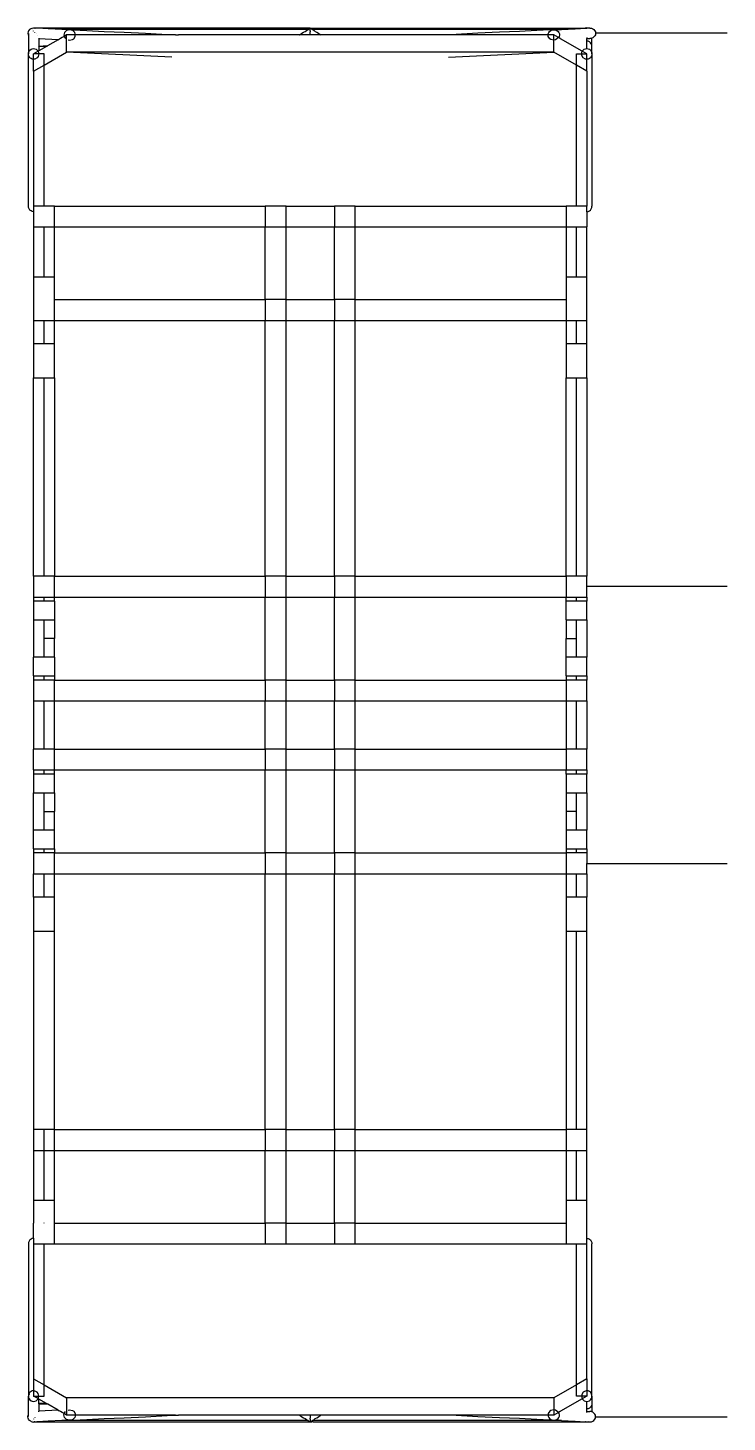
# Model space of a CAD drawing. Header units: millimetres. Extents: x -602 to 362, y 19021 to 19826.
# Drawn here: x 41.77 to 51.88, y 19805.42 to 19825.57 of the extents above; entities that cross this region are included whole.
import ezdxf

# ---------------------------------------------------------------- set-up
doc = ezdxf.new("R2010")
doc.units = ezdxf.units.MM
doc.layers.add('SectionCutEdges', color=1, linetype='Continuous')

msp = doc.modelspace()

# ---------------------------------------------------------------- linework, layer by layer
for p, q in [((41.79361, 19825.54847), (41.78049, 19825.53294)), ((41.81077, 19825.56039), (41.79361, 19825.54847)), ((41.81337, 19825.56136), (41.81077, 19825.56039)), ((41.81337, 19825.56136), (41.81562, 19825.56356)), ((41.81562, 19825.56356), (41.83371, 19825.57142)), ((41.81562, 19825.56356), (41.81562, 19825.5622)), ((41.83371, 19825.54552), (41.8301, 19825.54673)), ((41.83371, 19825.57142), (41.85312, 19825.5741)), ((41.83371, 19825.56722), (41.83371, 19825.56472)), ((41.85312, 19825.5741), (41.87253, 19825.57142)), ((41.87253, 19825.56948), (41.85703, 19825.57022)), ((41.87253, 19825.57142), (41.87479, 19825.57044)), ((41.87479, 19825.57044), (41.87253, 19825.56948)), ((41.87479, 19825.57044), (41.87755, 19825.56924)), ((41.89775, 19825.57044), (41.87755, 19825.56924)), ((45.85312, 19825.57044), (41.89775, 19825.57044)), ((41.90603, 19825.56788), (41.89775, 19825.57044)), ((45.85312, 19825.57044), (41.90603, 19825.56788)), ((42.06327, 19825.56039), (41.90603, 19825.56788)), ((42.26317, 19825.55086), (42.06327, 19825.56039)), ((45.8218, 19825.55086), (42.26317, 19825.55086)), ((42.36011, 19825.54624), (42.26317, 19825.55086)), ((42.39773, 19825.54456), (42.43016, 19825.54513)), ((42.43016, 19825.54513), (42.62154, 19825.53601)), ((45.79804, 19825.53601), (45.81263, 19825.54513)), ((45.81263, 19825.54513), (45.8218, 19825.55086)), ((45.8218, 19825.55086), (45.83704, 19825.56039)), ((45.83704, 19825.56039), (45.84903, 19825.56788)), ((45.84903, 19825.56788), (45.85312, 19825.56788)), ((45.85312, 19825.57044), (45.87543, 19825.57044)), ((45.85312, 19825.56788), (45.85312, 19825.57044)), ((45.85312, 19825.57044), (45.85785, 19825.56788)), ((45.85312, 19825.56039), (45.85312, 19825.56788)), ((45.85312, 19825.54847), (45.85312, 19825.56039)), ((45.85312, 19825.53294), (45.85312, 19825.54847)), ((45.85785, 19825.56788), (45.86919, 19825.56039)), ((45.86919, 19825.56039), (45.87543, 19825.55649)), ((45.87543, 19825.57044), (49.83144, 19825.57044)), ((45.88443, 19825.55086), (45.87543, 19825.55649)), ((49.48769, 19825.55086), (45.88443, 19825.55086)), ((45.88443, 19825.55086), (45.89361, 19825.54513)), ((45.89361, 19825.54513), (45.9082, 19825.53601)), ((49.3207, 19825.54513), (49.12933, 19825.53601)), ((49.35313, 19825.54456), (49.3207, 19825.54513)), ((49.39075, 19825.54624), (49.48769, 19825.55086)), ((49.48769, 19825.55086), (49.68759, 19825.56039)), ((49.68759, 19825.56039), (49.84483, 19825.56788)), ((49.83371, 19825.57142), (49.83144, 19825.57044)), ((49.85312, 19825.5741), (49.83371, 19825.57142)), ((49.85312, 19825.57044), (49.83371, 19825.57142)), ((49.84483, 19825.56788), (49.85312, 19825.57044)), ((49.87253, 19825.57142), (49.85312, 19825.5741)), ((49.87253, 19825.57142), (49.85312, 19825.57044)), ((49.87479, 19825.57044), (49.87253, 19825.57142)), ((49.89775, 19825.57044), (49.87479, 19825.57044)), ((49.89775, 19825.57044), (49.92004, 19825.56788)), ((49.92004, 19825.56788), (49.94009, 19825.56039)), ((49.94009, 19825.56039), (49.95726, 19825.54847)), ((49.95726, 19825.54847), (49.97037, 19825.53294)), ((41.77233, 19825.51485), (41.76967, 19825.49544)), ((41.76967, 19825.49544), (41.77251, 19825.47602)), ((41.78049, 19825.53294), (41.77233, 19825.51485)), ((41.77251, 19825.47602), (41.77812, 19825.46387)), ((41.78067, 19825.49491), (41.77812, 19825.47576)), ((41.77812, 19825.47576), (41.77812, 19825.46387)), ((41.77812, 19825.46387), (41.77812, 19825.19731)), ((41.77812, 19825.46387), (41.78067, 19825.45832)), ((41.85312, 19825.52813), (41.85087, 19825.52958)), ((41.87253, 19825.50857), (41.87059, 19825.51017)), ((41.89062, 19825.48814), (41.88894, 19825.48975)), ((41.90615, 19825.46822), (41.90478, 19825.46973)), ((41.92812, 19825.4169), (41.92556, 19825.41702)), ((41.92812, 19825.4241), (41.92812, 19825.4169)), ((42.21017, 19825.40346), (41.92812, 19825.4169)), ((41.92812, 19825.4169), (41.92812, 19825.30662)), ((42.29292, 19825.45124), (42.31473, 19825.42129)), ((42.35176, 19825.40086), (42.3733, 19825.39771)), ((42.3733, 19825.39771), (42.41521, 19825.40662)), ((42.41521, 19825.40662), (42.43272, 19825.41806)), ((42.43272, 19825.41806), (42.45496, 19825.45109)), ((42.45496, 19825.45109), (42.45538, 19825.47271)), ((42.62154, 19825.53601), (42.87094, 19825.52413)), ((42.87094, 19825.52413), (43.16138, 19825.51029)), ((43.16138, 19825.51029), (43.47307, 19825.49544)), ((43.47307, 19825.49544), (43.78475, 19825.48058)), ((43.78475, 19825.48058), (43.90557, 19825.47271)), ((45.70084, 19825.47271), (45.70935, 19825.48058)), ((45.70935, 19825.48058), (45.73312, 19825.49544)), ((45.73312, 19825.49544), (45.75688, 19825.51029)), ((45.75688, 19825.51029), (45.77902, 19825.52413)), ((45.77902, 19825.52413), (45.79804, 19825.53601)), ((45.85312, 19825.53294), (45.85312, 19825.51485)), ((45.85312, 19825.49544), (45.85312, 19825.51485)), ((45.85312, 19825.47602), (45.85312, 19825.49544)), ((45.85312, 19825.47271), (45.85312, 19825.47602)), ((45.9082, 19825.53601), (45.92721, 19825.52413)), ((45.92721, 19825.52413), (45.94935, 19825.51029)), ((45.94935, 19825.51029), (45.97312, 19825.49544)), ((45.97312, 19825.49544), (45.99688, 19825.48058)), ((45.99688, 19825.48058), (46.00539, 19825.47271)), ((47.96612, 19825.48058), (47.84529, 19825.47271)), ((48.2778, 19825.49544), (47.96612, 19825.48058)), ((48.58948, 19825.51029), (48.2778, 19825.49544)), ((48.87992, 19825.52413), (48.58948, 19825.51029)), ((49.12933, 19825.53601), (48.87992, 19825.52413)), ((49.85312, 19825.43438), (49.85312, 19825.4264)), ((49.85312, 19825.4264), (49.85312, 19825.41987)), ((49.85312, 19825.41987), (49.85312, 19825.41834)), ((49.85312, 19825.41834), (49.87253, 19825.41927)), ((49.85312, 19825.38271), (49.85312, 19825.41834)), ((49.87253, 19825.38006), (49.85312, 19825.38271)), ((49.85312, 19825.27598), (49.85312, 19825.38271)), ((49.87253, 19825.41927), (49.89062, 19825.42013)), ((49.89062, 19825.37228), (49.87253, 19825.38006)), ((49.89062, 19825.42013), (49.89703, 19825.42044)), ((49.90615, 19825.3599), (49.89062, 19825.37228)), ((49.90615, 19825.42151), (49.89703, 19825.42044)), ((49.91807, 19825.42296), (49.90615, 19825.42151)), ((49.91807, 19825.34378), (49.90615, 19825.3599)), ((49.92556, 19825.42556), (49.91807, 19825.42296)), ((49.92556, 19825.32499), (49.91807, 19825.34378)), ((49.92812, 19825.4265), (49.92556, 19825.42556)), ((49.93947, 19825.43048), (49.92812, 19825.4265)), ((49.92812, 19825.30484), (49.92812, 19825.4265)), ((49.95675, 19825.4424), (49.93947, 19825.43048)), ((49.97001, 19825.45794), (49.95675, 19825.4424)), ((49.97835, 19825.47602), (49.97001, 19825.45794)), ((49.97037, 19825.53294), (49.97853, 19825.51485)), ((49.98119, 19825.49544), (49.97835, 19825.47602)), ((49.97853, 19825.51485), (49.98119, 19825.49544)), ((51.88319, 19825.49544), (49.98119, 19825.49544)), ((41.77812, 19822.99544), (41.77812, 19825.19731)), ((41.92812, 19825.30662), (41.92556, 19825.30829)), ((41.92556, 19825.30656), (41.92812, 19825.30484)), ((41.92812, 19825.30484), (41.92556, 19825.30484)), ((42.05487, 19825.31445), (41.92812, 19825.30662)), ((41.92812, 19825.30484), (42.04737, 19825.30947)), ((41.92812, 19825.30662), (41.92812, 19825.30484)), ((42.03935, 19825.30484), (41.92812, 19825.30484)), ((41.92812, 19825.30484), (41.92812, 19825.24061)), ((43.85312, 19825.15014), (42.33011, 19825.22271)), ((47.85312, 19825.15014), (49.37612, 19825.22271)), ((49.92812, 19825.30484), (49.92556, 19825.32499)), ((49.92812, 19825.19731), (49.92812, 19825.30484)), ((49.92812, 19825.19731), (49.92812, 19822.99544)), ((41.77812, 19822.99544), (41.78067, 19823.0158)), ((41.78067, 19822.97508), (41.77812, 19822.99544)), ((41.78817, 19822.9561), (41.78067, 19822.97508)), ((41.80008, 19822.93981), (41.78817, 19822.9561)), ((41.81562, 19822.92731), (41.80008, 19822.93981)), ((41.83371, 19822.91945), (41.81562, 19822.92731)), ((42.15312, 19822.99544), (45.20312, 19822.99544)), ((45.50312, 19822.99544), (46.20312, 19822.99544)), ((46.50312, 19822.99544), (49.55312, 19822.99544)), ((49.87253, 19822.91945), (49.89062, 19822.92731)), ((49.89062, 19822.92731), (49.90615, 19822.93981)), ((49.90615, 19822.93981), (49.91807, 19822.9561)), ((49.91807, 19822.9561), (49.92556, 19822.97508)), ((49.92556, 19822.97508), (49.92812, 19822.99544)), ((41.85312, 19822.91677), (41.83371, 19822.91945)), ((49.85312, 19822.91677), (49.87253, 19822.91945)), ((42.15312, 19821.97155), (42.15312, 19822.69544)), ((42.15312, 19822.69544), (45.20312, 19822.69544)), ((45.20312, 19821.64544), (45.20312, 19822.69544)), ((45.50312, 19821.64544), (45.50312, 19822.69544)), ((45.50312, 19822.69544), (46.20312, 19822.69544)), ((46.20312, 19821.64544), (46.20312, 19822.69544)), ((46.50312, 19822.69544), (49.55312, 19822.69544)), ((46.50312, 19821.64544), (46.50312, 19822.69544)), ((49.55312, 19822.69544), (49.55312, 19821.97155)), ((42.15312, 19821.64544), (45.20312, 19821.64544)), ((45.50312, 19821.64544), (46.20312, 19821.64544)), ((46.50312, 19821.64544), (49.55312, 19821.64544)), ((49.55312, 19821.64544), (49.55312, 19821.65184)), ((42.15312, 19821.34544), (45.20312, 19821.34544)), ((42.15312, 19821.00539), (42.15312, 19821.34544)), ((45.20312, 19817.64544), (45.20312, 19821.34544)), ((45.50312, 19817.64544), (45.50312, 19821.34544)), ((45.50312, 19821.34544), (46.20312, 19821.34544)), ((46.20312, 19817.64544), (46.20312, 19821.34544)), ((46.50312, 19821.34544), (49.55312, 19821.34544)), ((46.50312, 19817.64544), (46.50312, 19821.34544)), ((49.55312, 19821.34544), (49.55312, 19821.00539)), ((42.15312, 19820.51377), (42.15312, 19817.64544)), ((49.55312, 19817.64544), (49.55312, 19820.51377)), ((42.15312, 19817.64544), (45.20312, 19817.64544)), ((45.50312, 19817.64544), (46.20312, 19817.64544)), ((46.50312, 19817.64544), (49.55312, 19817.64544)), ((42.15312, 19817.34544), (45.20312, 19817.34544)), ((42.15312, 19817.28679), (42.15312, 19817.34544)), ((45.20312, 19816.14544), (45.20312, 19817.34544)), ((45.50312, 19816.14544), (45.50312, 19817.34544)), ((45.50312, 19817.34544), (46.20312, 19817.34544)), ((46.20312, 19816.14544), (46.20312, 19817.34544)), ((46.50312, 19816.14544), (46.50312, 19817.34544)), ((46.50312, 19817.34544), (49.55312, 19817.34544)), ((49.55312, 19817.28679), (49.55312, 19817.34544)), ((42.15312, 19817.01406), (42.15312, 19816.74544)), ((49.55312, 19817.01406), (49.55312, 19816.74544)), ((42.15312, 19816.74544), (42.00312, 19816.74544)), ((42.15312, 19816.47681), (42.15312, 19816.74544)), ((49.55312, 19816.74544), (49.70312, 19816.74544)), ((49.55312, 19816.47681), (49.55312, 19816.74544)), ((42.15312, 19816.20408), (42.15312, 19816.14544)), ((42.15312, 19816.14544), (45.20312, 19816.14544)), ((45.50312, 19816.14544), (46.20312, 19816.14544)), ((46.50312, 19816.14544), (49.55312, 19816.14544)), ((49.55312, 19816.20408), (49.55312, 19816.14544)), ((42.15312, 19815.14544), (42.15312, 19815.84544)), ((42.15312, 19815.84544), (45.20312, 19815.84544)), ((45.20312, 19815.14544), (45.20312, 19815.84544)), ((45.50312, 19815.14544), (45.50312, 19815.84544)), ((45.50312, 19815.84544), (46.20312, 19815.84544)), ((46.20312, 19815.14544), (46.20312, 19815.84544)), ((46.50312, 19815.14544), (46.50312, 19815.84544)), ((46.50312, 19815.84544), (49.55312, 19815.84544)), ((49.55312, 19815.84544), (49.55312, 19815.14544)), ((42.15312, 19815.14544), (45.20312, 19815.14544)), ((45.50312, 19815.14544), (46.20312, 19815.14544)), ((46.50312, 19815.14544), (49.55312, 19815.14544)), ((42.15312, 19814.84544), (45.20312, 19814.84544)), ((42.15312, 19814.78679), (42.15312, 19814.84544)), ((45.20312, 19813.64544), (45.20312, 19814.84544)), ((45.50312, 19813.64544), (45.50312, 19814.84544)), ((45.50312, 19814.84544), (46.20312, 19814.84544)), ((46.20312, 19813.64544), (46.20312, 19814.84544)), ((46.50312, 19813.64544), (46.50312, 19814.84544)), ((46.50312, 19814.84544), (49.55312, 19814.84544)), ((49.55312, 19814.78679), (49.55312, 19814.84544)), ((42.15312, 19814.51406), (42.15312, 19814.24544)), ((49.55312, 19814.51406), (49.55312, 19814.24544)), ((42.00312, 19814.24544), (42.15312, 19814.24544)), ((42.15312, 19813.97681), (42.15312, 19814.24544)), ((49.70312, 19814.24544), (49.55312, 19814.24544)), ((49.55312, 19814.24544), (49.55312, 19813.97681)), ((42.15312, 19813.70408), (42.15312, 19813.64544)), ((49.55312, 19813.70408), (49.55312, 19813.64544)), ((42.15312, 19813.64544), (45.20312, 19813.64544)), ((45.50312, 19813.64544), (46.20312, 19813.64544)), ((46.50312, 19813.64544), (49.55312, 19813.64544)), ((42.15312, 19813.34544), (45.20312, 19813.34544)), ((42.15312, 19813.00539), (42.15312, 19813.34544)), ((45.20312, 19809.64544), (45.20312, 19813.34544)), ((45.50312, 19809.64544), (45.50312, 19813.34544)), ((45.50312, 19813.34544), (46.20312, 19813.34544)), ((46.20312, 19809.64544), (46.20312, 19813.34544)), ((46.50312, 19813.34544), (49.55312, 19813.34544)), ((46.50312, 19809.64544), (46.50312, 19813.34544)), ((49.55312, 19813.34544), (49.55312, 19813.00539)), ((42.15312, 19809.64544), (42.15312, 19812.51377)), ((49.55312, 19812.51377), (49.55312, 19809.64544)), ((42.15312, 19809.64544), (45.20312, 19809.64544)), ((45.50312, 19809.64544), (46.20312, 19809.64544)), ((46.50312, 19809.64544), (49.55312, 19809.64544)), ((42.15312, 19808.62155), (42.15312, 19809.34544)), ((42.15312, 19809.34544), (45.20312, 19809.34544)), ((45.20312, 19808.29544), (45.20312, 19809.34544)), ((45.50312, 19808.29544), (45.50312, 19809.34544)), ((45.50312, 19809.34544), (46.20312, 19809.34544)), ((46.20312, 19808.29544), (46.20312, 19809.34544)), ((46.50312, 19808.29544), (46.50312, 19809.34544)), ((46.50312, 19809.34544), (49.55312, 19809.34544)), ((49.55312, 19809.34544), (49.55312, 19808.62155)), ((42.15312, 19808.29544), (45.20312, 19808.29544)), ((45.50312, 19808.29544), (46.20312, 19808.29544)), ((46.50312, 19808.29544), (49.55312, 19808.29544)), ((49.55312, 19808.30184), (49.55312, 19808.29544)), ((41.78067, 19808.0158), (41.77812, 19807.99544)), ((41.78817, 19808.03477), (41.78067, 19808.0158)), ((41.80008, 19808.05106), (41.78817, 19808.03477)), ((41.81562, 19808.06356), (41.80008, 19808.05106)), ((41.83371, 19808.07142), (41.81562, 19808.06356)), ((41.85312, 19808.0741), (41.83371, 19808.07142)), ((49.85312, 19808.07369), (49.87253, 19808.07142)), ((49.87253, 19808.07142), (49.89062, 19808.06356)), ((49.89062, 19808.06356), (49.90615, 19808.05106)), ((49.90615, 19808.05106), (49.91807, 19808.03477)), ((49.91807, 19808.03477), (49.92556, 19808.0158)), ((49.92556, 19808.0158), (49.92812, 19807.99544)), ((41.77812, 19807.99544), (41.78067, 19807.97508)), ((41.77812, 19807.99544), (41.77812, 19805.79356)), ((42.15312, 19807.99544), (45.20312, 19807.99544)), ((45.50312, 19807.99544), (46.20312, 19807.99544)), ((46.50312, 19807.99544), (49.55312, 19807.99544)), ((49.92812, 19805.79356), (49.92812, 19807.99544)), ((41.77812, 19805.52701), (41.77812, 19805.79356)), ((41.78817, 19805.81495), (41.78817, 19805.81288)), ((49.92812, 19805.79356), (49.92812, 19805.68604)), ((41.92556, 19805.68604), (41.92812, 19805.68604)), ((41.92556, 19805.68431), (41.92812, 19805.68246)), ((41.92812, 19805.68246), (41.92556, 19805.68258)), ((41.92812, 19805.68604), (41.92812, 19805.75026)), ((41.92812, 19805.68246), (41.92812, 19805.68604)), ((42.03935, 19805.68604), (41.92812, 19805.68604)), ((41.92812, 19805.68246), (41.92812, 19805.57398)), ((42.05611, 19805.67636), (41.92812, 19805.68246)), ((41.92812, 19805.68246), (42.04737, 19805.68141)), ((42.21017, 19805.58742), (41.92812, 19805.57398)), ((42.35176, 19805.59001), (42.3733, 19805.59316)), ((42.3733, 19805.59316), (42.41521, 19805.58425)), ((49.85312, 19805.60816), (49.85312, 19805.71489)), ((49.87253, 19805.61081), (49.85312, 19805.60816)), ((49.85312, 19805.57253), (49.85312, 19805.60816)), ((49.89062, 19805.61859), (49.87253, 19805.61081)), ((49.90615, 19805.63097), (49.89062, 19805.61859)), ((49.91807, 19805.6471), (49.90615, 19805.63097)), ((49.92556, 19805.66588), (49.91807, 19805.6471)), ((49.92812, 19805.68604), (49.92556, 19805.66588)), ((49.92812, 19805.68604), (49.92812, 19805.56437)), ((41.76967, 19805.49544), (41.77251, 19805.51485)), ((41.77233, 19805.47602), (41.76967, 19805.49544)), ((41.78049, 19805.45794), (41.77233, 19805.47602)), ((41.77251, 19805.51485), (41.77812, 19805.52701)), ((41.77812, 19805.52701), (41.78067, 19805.53255)), ((41.77812, 19805.51511), (41.77812, 19805.52701)), ((41.78067, 19805.49596), (41.77812, 19805.51511)), ((41.79361, 19805.4424), (41.78049, 19805.45794)), ((41.81162, 19805.43052), (41.79361, 19805.4424)), ((41.81337, 19805.42951), (41.81162, 19805.43052)), ((41.81337, 19805.42951), (41.81562, 19805.42731)), ((41.81562, 19805.42731), (41.81562, 19805.42867)), ((41.81562, 19805.42731), (41.83371, 19805.41945)), ((41.83371, 19805.44535), (41.8301, 19805.44414)), ((41.83371, 19805.42365), (41.83371, 19805.42615)), ((41.83371, 19805.41945), (41.85312, 19805.41677)), ((41.85312, 19805.46275), (41.85087, 19805.46129)), ((41.85312, 19805.41677), (41.87253, 19805.41945)), ((41.87253, 19805.41945), (41.85703, 19805.42066)), ((41.87253, 19805.48231), (41.87059, 19805.48071)), ((41.87253, 19805.41945), (41.87755, 19805.42163)), ((41.87253, 19805.41945), (41.87253, 19805.4214)), ((41.87755, 19805.42163), (41.89775, 19805.42044)), ((41.90603, 19805.42299), (41.89775, 19805.42044)), ((41.89775, 19805.42044), (45.85312, 19805.42044)), ((42.06327, 19805.43048), (41.90603, 19805.42299)), ((41.92812, 19805.57398), (41.92556, 19805.57385)), ((41.92812, 19805.56677), (41.92812, 19805.57398)), ((42.26317, 19805.44001), (42.06327, 19805.43048)), ((42.36011, 19805.44463), (42.26317, 19805.44001)), ((45.8218, 19805.44001), (42.26317, 19805.44001)), ((42.29292, 19805.53964), (42.31473, 19805.56958)), ((42.39773, 19805.44632), (42.43016, 19805.44574)), ((42.41521, 19805.58425), (42.43272, 19805.57281)), ((42.43016, 19805.44574), (42.62154, 19805.45486)), ((42.43272, 19805.57281), (42.45496, 19805.53978)), ((42.45496, 19805.53978), (42.45538, 19805.51816)), ((42.62154, 19805.45486), (42.87094, 19805.46675)), ((42.87094, 19805.46675), (43.16138, 19805.48058)), ((43.16138, 19805.48058), (43.47307, 19805.49544)), ((43.47307, 19805.49544), (43.78475, 19805.51029)), ((43.78475, 19805.51029), (43.90557, 19805.51816)), ((45.70084, 19805.51816), (45.70935, 19805.51029)), ((45.70935, 19805.51029), (45.73312, 19805.49544)), ((45.73312, 19805.49544), (45.75688, 19805.48058)), ((45.75688, 19805.48058), (45.77902, 19805.46675)), ((45.77902, 19805.46675), (45.79804, 19805.45486)), ((45.79804, 19805.45486), (45.81263, 19805.44574)), ((45.81263, 19805.44574), (45.8218, 19805.44001)), ((45.8218, 19805.44001), (45.83704, 19805.43048)), ((45.83704, 19805.43048), (45.84903, 19805.42299)), ((45.84903, 19805.42299), (45.85312, 19805.42299)), ((45.85312, 19805.51816), (45.85312, 19805.51485)), ((45.85312, 19805.51485), (45.85312, 19805.49544)), ((45.85312, 19805.49544), (45.85312, 19805.47602)), ((45.85312, 19805.45794), (45.85312, 19805.47602)), ((45.85312, 19805.45794), (45.85312, 19805.4424)), ((45.85312, 19805.4424), (45.85312, 19805.43048)), ((45.85312, 19805.43048), (45.85312, 19805.42299)), ((45.85312, 19805.42299), (45.85312, 19805.42044)), ((45.85312, 19805.42044), (45.85785, 19805.42299)), ((45.85785, 19805.42299), (45.86919, 19805.43048)), ((45.85785, 19805.42299), (45.86851, 19805.42299)), ((45.86851, 19805.42299), (45.87543, 19805.42167)), ((45.86919, 19805.43048), (45.87543, 19805.43438)), ((45.88443, 19805.44001), (45.87543, 19805.43438)), ((45.88235, 19805.42299), (45.87543, 19805.42167)), ((45.89775, 19805.42044), (45.88235, 19805.42299)), ((45.88443, 19805.44001), (45.89361, 19805.44574)), ((49.48769, 19805.44001), (45.88443, 19805.44001)), ((45.89361, 19805.44574), (45.9082, 19805.45486)), ((45.89775, 19805.42044), (49.83144, 19805.42044)), ((45.9082, 19805.45486), (45.92721, 19805.46675)), ((45.92721, 19805.46675), (45.94935, 19805.48058)), ((45.94935, 19805.48058), (45.97312, 19805.49544)), ((45.97312, 19805.49544), (45.99688, 19805.51029)), ((45.99688, 19805.51029), (46.00539, 19805.51816)), ((47.96612, 19805.51029), (47.84529, 19805.51816)), ((48.2778, 19805.49544), (47.96612, 19805.51029)), ((48.58948, 19805.48058), (48.2778, 19805.49544)), ((48.87992, 19805.46675), (48.58948, 19805.48058)), ((49.12933, 19805.45486), (48.87992, 19805.46675)), ((49.3207, 19805.44574), (49.12933, 19805.45486)), ((49.35313, 19805.44632), (49.3207, 19805.44574)), ((49.39075, 19805.44463), (49.48769, 19805.44001)), ((49.48769, 19805.44001), (49.68759, 19805.43048)), ((49.68759, 19805.43048), (49.83144, 19805.42044)), ((49.83371, 19805.41945), (49.83144, 19805.42044)), ((49.83371, 19805.41945), (49.84831, 19805.42044)), ((49.85312, 19805.41677), (49.83371, 19805.41945)), ((49.84831, 19805.42044), (49.85312, 19805.42044)), ((49.85312, 19805.571), (49.85312, 19805.57253)), ((49.85312, 19805.57253), (49.87253, 19805.5716)), ((49.85312, 19805.56447), (49.85312, 19805.571)), ((49.85312, 19805.5565), (49.85312, 19805.56447)), ((49.85312, 19805.42044), (49.87253, 19805.41945)), ((49.87253, 19805.41945), (49.85312, 19805.41677)), ((49.87253, 19805.5716), (49.89062, 19805.57074)), ((49.87479, 19805.42044), (49.87253, 19805.41945)), ((49.87479, 19805.42044), (49.89775, 19805.42044)), ((49.89062, 19805.57074), (49.89703, 19805.57044)), ((49.90615, 19805.56936), (49.89703, 19805.57044)), ((49.89775, 19805.42044), (49.92004, 19805.42299)), ((49.91807, 19805.56795), (49.90615, 19805.56936)), ((49.92556, 19805.56532), (49.91807, 19805.56795)), ((49.92004, 19805.42299), (49.94009, 19805.43048)), ((49.92812, 19805.56437), (49.92556, 19805.56532)), ((49.93947, 19805.56039), (49.92812, 19805.56437)), ((49.95675, 19805.54847), (49.93947, 19805.56039)), ((49.94009, 19805.43048), (49.95726, 19805.4424)), ((49.97001, 19805.53294), (49.95675, 19805.54847)), ((49.95726, 19805.4424), (49.97037, 19805.45794)), ((49.97835, 19805.51485), (49.97001, 19805.53294)), ((49.97037, 19805.45794), (49.97853, 19805.47602)), ((49.98119, 19805.49544), (49.97835, 19805.51485)), ((49.97853, 19805.47602), (49.98119, 19805.49544)), ((49.98119, 19805.49544), (51.88319, 19805.49544))]:
    msp.add_line(p, q)
at = {"layer": 'SectionCutEdges'}
for p, q in [((42.34733, 19825.54327), (42.32949, 19825.53567)), ((42.36011, 19825.54624), (42.34733, 19825.54327)), ((42.37618, 19825.5477), (42.36011, 19825.54624)), ((42.39773, 19825.54456), (42.37618, 19825.5477)), ((42.41771, 19825.53651), (42.39773, 19825.54456)), ((49.33315, 19825.53651), (49.35313, 19825.54456)), ((49.35313, 19825.54456), (49.37468, 19825.5477)), ((49.37468, 19825.5477), (49.39075, 19825.54624)), ((49.39075, 19825.54624), (49.40353, 19825.54327)), ((49.40353, 19825.54327), (49.42137, 19825.53567)), ((42.21017, 19825.40346), (42.05487, 19825.31445)), ((42.21017, 19825.40346), (42.22306, 19825.4109)), ((42.2408, 19825.42114), (42.22306, 19825.4109)), ((42.26463, 19825.4349), (42.2408, 19825.42114)), ((42.29292, 19825.45124), (42.26463, 19825.4349)), ((42.2938, 19825.49), (42.29187, 19825.47055)), ((42.29187, 19825.47055), (42.29292, 19825.45124)), ((42.33011, 19825.47271), (42.29292, 19825.45124)), ((42.30123, 19825.50812), (42.2938, 19825.49)), ((42.3135, 19825.5237), (42.30123, 19825.50812)), ((42.32949, 19825.53567), (42.3135, 19825.5237)), ((42.33011, 19825.22271), (42.33011, 19825.47271)), ((42.45538, 19825.47271), (42.33011, 19825.47271)), ((42.43476, 19825.52412), (42.41771, 19825.53651)), ((42.44772, 19825.50823), (42.43476, 19825.52412)), ((42.45571, 19825.48991), (42.44772, 19825.50823)), ((42.45538, 19825.47271), (42.45571, 19825.48991)), ((42.81674, 19825.47271), (42.45538, 19825.47271)), ((43.19314, 19825.47271), (42.81674, 19825.47271)), ((43.51376, 19825.47271), (43.19314, 19825.47271)), ((43.75675, 19825.47271), (43.51376, 19825.47271)), ((43.90557, 19825.47271), (43.75675, 19825.47271)), ((43.90557, 19825.47271), (43.95006, 19825.47271)), ((45.69675, 19825.47271), (43.95006, 19825.47271)), ((45.69675, 19825.47271), (45.70084, 19825.47271)), ((45.71283, 19825.47271), (45.70084, 19825.47271)), ((45.7319, 19825.47271), (45.71283, 19825.47271)), ((45.75675, 19825.47271), (45.7319, 19825.47271)), ((45.78569, 19825.47271), (45.75675, 19825.47271)), ((45.81675, 19825.47271), (45.78569, 19825.47271)), ((45.84781, 19825.47271), (45.81675, 19825.47271)), ((45.85312, 19825.47271), (45.84781, 19825.47271)), ((45.85842, 19825.47271), (45.85312, 19825.47271)), ((45.88948, 19825.47271), (45.85842, 19825.47271)), ((45.92054, 19825.47271), (45.88948, 19825.47271)), ((45.94948, 19825.47271), (45.92054, 19825.47271)), ((45.97434, 19825.47271), (45.94948, 19825.47271)), ((45.99341, 19825.47271), (45.97434, 19825.47271)), ((46.00539, 19825.47271), (45.99341, 19825.47271)), ((46.00948, 19825.47271), (46.00539, 19825.47271)), ((47.8008, 19825.47271), (46.00948, 19825.47271)), ((47.84529, 19825.47271), (47.8008, 19825.47271)), ((47.99411, 19825.47271), (47.84529, 19825.47271)), ((48.23711, 19825.47271), (47.99411, 19825.47271)), ((48.55773, 19825.47271), (48.23711, 19825.47271)), ((48.93412, 19825.47271), (48.55773, 19825.47271)), ((49.29548, 19825.47271), (48.93412, 19825.47271)), ((49.29515, 19825.48991), (49.30314, 19825.50823)), ((49.29548, 19825.47271), (49.29515, 19825.48991)), ((49.2959, 19825.45109), (49.29548, 19825.47271)), ((49.37612, 19825.47271), (49.29548, 19825.47271)), ((49.31814, 19825.41806), (49.2959, 19825.45109)), ((49.30314, 19825.50823), (49.3161, 19825.52412)), ((49.3161, 19825.52412), (49.33315, 19825.53651)), ((49.33565, 19825.40662), (49.31814, 19825.41806)), ((49.37756, 19825.39771), (49.33565, 19825.40662)), ((49.37756, 19825.39771), (49.37612, 19825.47271)), ((49.44566, 19825.43297), (49.37612, 19825.47271)), ((49.37612, 19825.22271), (49.37756, 19825.39771)), ((49.39911, 19825.40086), (49.37756, 19825.39771)), ((49.44566, 19825.43297), (49.39911, 19825.40086)), ((49.42137, 19825.53567), (49.43737, 19825.5237)), ((49.43737, 19825.5237), (49.44963, 19825.50812)), ((49.45517, 19825.4511), (49.44566, 19825.43297)), ((49.46883, 19825.41918), (49.44566, 19825.43297)), ((49.44963, 19825.50812), (49.45706, 19825.49)), ((49.45899, 19825.47055), (49.45517, 19825.4511)), ((49.45706, 19825.49), (49.45899, 19825.47055)), ((49.47382, 19825.4163), (49.46883, 19825.41918)), ((49.78817, 19825.23665), (49.47382, 19825.4163)), ((41.77812, 19825.19731), (41.78067, 19825.21767)), ((41.78067, 19825.17695), (41.77812, 19825.19731)), ((41.78067, 19825.21767), (41.78817, 19825.23665)), ((41.78817, 19825.15798), (41.78067, 19825.17695)), ((41.78817, 19825.23665), (41.80008, 19825.25294)), ((41.80008, 19825.14169), (41.78817, 19825.15798)), ((41.80008, 19825.25294), (41.81562, 19825.26544)), ((41.81562, 19825.12919), (41.80008, 19825.14169)), ((41.81562, 19825.26544), (41.83371, 19825.2733)), ((41.83371, 19825.2733), (41.85312, 19825.27598)), ((41.85312, 19825.27598), (41.87253, 19825.2733)), ((41.91807, 19825.23665), (41.85312, 19825.19731)), ((41.85312, 19825.12133), (41.85312, 19825.19731)), ((41.92812, 19825.19731), (41.85312, 19825.19731)), ((41.87253, 19825.2733), (41.89062, 19825.26544)), ((41.90615, 19825.14169), (41.87253, 19825.12133)), ((41.89062, 19825.26544), (41.90615, 19825.25294)), ((41.90615, 19825.25294), (41.91807, 19825.23665)), ((41.91807, 19825.15798), (41.90615, 19825.14169)), ((41.92556, 19825.23914), (41.91807, 19825.23665)), ((41.91807, 19825.23665), (41.92812, 19825.19731)), ((41.92812, 19825.19731), (41.91807, 19825.15798)), ((41.92812, 19825.24061), (41.92556, 19825.23914)), ((42.03935, 19825.30484), (41.92812, 19825.24061)), ((42.00312, 19825.19731), (41.92812, 19825.19731)), ((42.00312, 19825.03392), (42.33011, 19825.22271)), ((42.00312, 19825.03392), (42.00312, 19825.19731)), ((42.04737, 19825.30947), (42.03935, 19825.30484)), ((42.05487, 19825.31445), (42.04737, 19825.30947)), ((49.37612, 19825.22271), (42.33011, 19825.22271)), ((49.70312, 19825.03392), (49.37612, 19825.22271)), ((49.70312, 19825.19731), (49.78067, 19825.19731)), ((49.70312, 19825.03392), (49.70312, 19825.19731)), ((49.78067, 19825.21767), (49.78817, 19825.23665)), ((49.78067, 19825.19731), (49.78067, 19825.21767)), ((49.78067, 19825.17695), (49.78067, 19825.19731)), ((49.78067, 19825.19731), (49.85312, 19825.19731)), ((49.80008, 19825.14169), (49.78067, 19825.17695)), ((49.78817, 19825.23665), (49.81562, 19825.26544)), ((49.85312, 19825.19731), (49.78817, 19825.23665)), ((49.83371, 19825.12133), (49.80008, 19825.14169)), ((49.81562, 19825.26544), (49.85312, 19825.27598)), ((49.85312, 19825.27598), (49.87253, 19825.2733)), ((49.85312, 19825.12133), (49.85312, 19825.19731)), ((49.87253, 19825.2733), (49.89062, 19825.26544)), ((49.89062, 19825.26544), (49.90615, 19825.25294)), ((49.90615, 19825.14169), (49.89062, 19825.12919)), ((49.90615, 19825.25294), (49.91807, 19825.23665)), ((49.91807, 19825.15798), (49.90615, 19825.14169)), ((49.91807, 19825.23665), (49.92556, 19825.21767)), ((49.92556, 19825.17695), (49.91807, 19825.15798)), ((49.92556, 19825.21767), (49.92812, 19825.19731)), ((49.92812, 19825.19731), (49.92556, 19825.17695)), ((41.83371, 19825.12133), (41.81562, 19825.12919)), ((41.85312, 19825.12133), (41.83371, 19825.12133)), ((41.85312, 19824.94731), (41.85312, 19825.12133)), ((41.87253, 19825.12133), (41.85312, 19825.12133)), ((41.85312, 19824.94731), (42.00312, 19825.03392)), ((41.85312, 19824.94731), (41.85312, 19822.99544)), ((42.00312, 19824.08204), (42.00312, 19825.03392)), ((49.85312, 19824.94731), (49.70312, 19825.03392)), ((49.70312, 19824.08204), (49.70312, 19825.03392)), ((49.85312, 19825.12133), (49.83371, 19825.12133)), ((49.85312, 19824.94731), (49.85312, 19825.12133)), ((49.87253, 19825.12133), (49.85312, 19825.12133)), ((49.85312, 19824.94731), (49.85312, 19822.99544)), ((49.89062, 19825.12919), (49.87253, 19825.12133)), ((42.00312, 19822.99544), (42.00312, 19824.08204)), ((49.70312, 19822.99544), (49.70312, 19824.08204)), ((41.85312, 19822.99544), (41.85312, 19822.91677)), ((42.00312, 19822.99544), (41.85312, 19822.99544)), ((42.15312, 19822.99544), (42.00312, 19822.99544)), ((42.15312, 19822.69544), (42.15312, 19822.99544)), ((45.50312, 19822.99544), (45.20312, 19822.99544)), ((45.20312, 19822.99544), (45.20312, 19822.69544)), ((45.50312, 19822.69544), (45.50312, 19822.99544)), ((46.50312, 19822.99544), (46.20312, 19822.99544)), ((46.20312, 19822.99544), (46.20312, 19822.69544)), ((46.50312, 19822.69544), (46.50312, 19822.99544)), ((49.70312, 19822.99544), (49.55312, 19822.99544)), ((49.55312, 19822.99544), (49.55312, 19822.69544)), ((49.85312, 19822.99544), (49.70312, 19822.99544)), ((49.85312, 19822.91677), (49.85312, 19822.99544)), ((41.85312, 19822.91677), (41.85312, 19822.69544)), ((49.85312, 19822.91677), (49.85312, 19822.69544)), ((41.85312, 19822.69544), (42.00312, 19822.69544)), ((41.85312, 19822.69544), (41.85312, 19821.97155)), ((42.00312, 19822.69544), (42.15312, 19822.69544)), ((42.00312, 19821.97155), (42.00312, 19822.69544)), ((45.20312, 19822.69544), (45.50312, 19822.69544)), ((46.20312, 19822.69544), (46.50312, 19822.69544)), ((49.55312, 19822.69544), (49.70312, 19822.69544)), ((49.70312, 19822.69544), (49.85312, 19822.69544)), ((49.70312, 19821.97155), (49.70312, 19822.69544)), ((49.85312, 19821.97155), (49.85312, 19822.69544)), ((41.85312, 19821.97155), (41.85312, 19821.65184)), ((42.00312, 19821.97155), (41.85312, 19821.97155)), ((42.15312, 19821.97155), (42.00312, 19821.97155)), ((42.15312, 19821.64544), (42.15312, 19821.97155)), ((49.55312, 19821.97155), (49.55312, 19821.65184)), ((49.70312, 19821.97155), (49.55312, 19821.97155)), ((49.85312, 19821.97155), (49.70312, 19821.97155)), ((49.85312, 19821.64544), (49.85312, 19821.97155)), ((41.85312, 19821.65184), (41.85312, 19821.64544)), ((41.85312, 19821.64544), (41.85312, 19821.34544)), ((42.15312, 19821.34544), (42.15312, 19821.64544)), ((45.50312, 19821.64544), (45.20312, 19821.64544)), ((45.20312, 19821.64544), (45.20312, 19821.34544)), ((45.50312, 19821.34544), (45.50312, 19821.64544)), ((46.50312, 19821.64544), (46.20312, 19821.64544)), ((46.20312, 19821.64544), (46.20312, 19821.34544)), ((46.50312, 19821.34544), (46.50312, 19821.64544)), ((49.55312, 19821.64544), (49.55312, 19821.34544)), ((49.85312, 19821.34544), (49.85312, 19821.64544)), ((41.85312, 19821.34544), (42.00312, 19821.34544)), ((41.85312, 19821.34544), (41.85312, 19821.00539)), ((42.00312, 19821.34544), (42.15312, 19821.34544)), ((42.00312, 19821.00539), (42.00312, 19821.34544)), ((45.20312, 19821.34544), (45.50312, 19821.34544)), ((46.20312, 19821.34544), (46.50312, 19821.34544)), ((49.55312, 19821.34544), (49.70312, 19821.34544)), ((49.70312, 19821.34544), (49.85312, 19821.34544)), ((49.70312, 19821.00539), (49.70312, 19821.34544)), ((49.85312, 19821.00539), (49.85312, 19821.34544)), ((41.85312, 19821.00539), (41.85312, 19820.51377)), ((42.00312, 19821.00539), (41.85312, 19821.00539)), ((42.15312, 19821.00539), (42.00312, 19821.00539)), ((42.15312, 19820.51377), (42.15312, 19821.00539)), ((49.55312, 19821.00539), (49.55312, 19820.51377)), ((49.70312, 19821.00539), (49.55312, 19821.00539)), ((49.85312, 19821.00539), (49.70312, 19821.00539)), ((49.85312, 19820.51377), (49.85312, 19821.00539)), ((41.85312, 19820.51377), (42.00312, 19820.51377)), ((41.85312, 19817.64544), (41.85312, 19820.51377)), ((42.00312, 19820.51377), (42.15312, 19820.51377)), ((42.00312, 19817.64544), (42.00312, 19820.51377)), ((49.55312, 19820.51377), (49.70312, 19820.51377)), ((49.70312, 19820.51377), (49.85312, 19820.51377)), ((49.70312, 19817.64544), (49.70312, 19820.51377)), ((49.85312, 19820.51377), (49.85312, 19817.64544)), ((41.85312, 19817.64544), (41.85312, 19817.34544)), ((42.00312, 19817.64544), (41.85312, 19817.64544)), ((42.15312, 19817.64544), (42.00312, 19817.64544)), ((42.15312, 19817.34544), (42.15312, 19817.64544)), ((45.50312, 19817.64544), (45.20312, 19817.64544)), ((45.20312, 19817.64544), (45.20312, 19817.34544)), ((45.50312, 19817.34544), (45.50312, 19817.64544)), ((46.50312, 19817.64544), (46.20312, 19817.64544)), ((46.20312, 19817.64544), (46.20312, 19817.34544)), ((46.50312, 19817.34544), (46.50312, 19817.64544)), ((49.55312, 19817.64544), (49.55312, 19817.34544)), ((49.70312, 19817.64544), (49.55312, 19817.64544)), ((49.85312, 19817.64544), (49.70312, 19817.64544)), ((49.85312, 19817.49544), (49.85312, 19817.64544)), ((51.88319, 19817.49544), (49.85312, 19817.49544)), ((49.85312, 19817.34544), (49.85312, 19817.49544)), ((41.85312, 19817.34544), (41.85312, 19817.28679)), ((41.85312, 19817.34544), (42.00312, 19817.34544)), ((42.00312, 19817.28679), (41.85312, 19817.28679)), ((41.85312, 19817.28679), (41.85312, 19817.01406)), ((42.00312, 19817.34544), (42.15312, 19817.34544)), ((42.00312, 19817.28679), (42.00312, 19817.34544)), ((42.15312, 19817.28679), (42.00312, 19817.28679)), ((42.15312, 19817.28679), (42.15312, 19817.01406)), ((45.20312, 19817.34544), (45.50312, 19817.34544)), ((46.20312, 19817.34544), (46.50312, 19817.34544)), ((49.55312, 19817.34544), (49.70312, 19817.34544)), ((49.70312, 19817.28679), (49.55312, 19817.28679)), ((49.55312, 19817.01406), (49.55312, 19817.28679)), ((49.70312, 19817.34544), (49.85312, 19817.34544)), ((49.70312, 19817.28679), (49.70312, 19817.34544)), ((49.85312, 19817.28679), (49.70312, 19817.28679)), ((49.85312, 19817.34544), (49.85312, 19817.28679)), ((49.85312, 19817.01406), (49.85312, 19817.28679)), ((41.85312, 19817.01406), (42.00312, 19817.01406)), ((41.85312, 19817.01406), (41.85312, 19816.47681)), ((42.00312, 19817.01406), (42.15312, 19817.01406)), ((42.00312, 19816.74544), (42.00312, 19817.01406)), ((49.55312, 19817.01406), (49.70312, 19817.01406)), ((49.70312, 19817.01406), (49.85312, 19817.01406)), ((49.70312, 19816.74544), (49.70312, 19817.01406)), ((49.85312, 19817.01406), (49.85312, 19816.47681)), ((42.00312, 19816.47681), (42.00312, 19816.74544)), ((49.70312, 19816.47681), (49.70312, 19816.74544)), ((42.00312, 19816.47681), (41.85312, 19816.47681)), ((41.85312, 19816.20408), (41.85312, 19816.47681)), ((42.15312, 19816.47681), (42.00312, 19816.47681)), ((42.15312, 19816.47681), (42.15312, 19816.20408)), ((49.70312, 19816.47681), (49.55312, 19816.47681)), ((49.55312, 19816.20408), (49.55312, 19816.47681)), ((49.85312, 19816.47681), (49.70312, 19816.47681)), ((49.85312, 19816.20408), (49.85312, 19816.47681)), ((41.85312, 19816.20408), (41.85312, 19816.14544)), ((41.85312, 19816.20408), (42.00312, 19816.20408)), ((42.00312, 19816.14544), (41.85312, 19816.14544)), ((41.85312, 19816.14544), (41.85312, 19815.84544)), ((42.00312, 19816.20408), (42.15312, 19816.20408)), ((42.00312, 19816.14544), (42.00312, 19816.20408)), ((42.15312, 19816.14544), (42.00312, 19816.14544)), ((42.15312, 19815.84544), (42.15312, 19816.14544)), ((45.50312, 19816.14544), (45.20312, 19816.14544)), ((45.20312, 19816.14544), (45.20312, 19815.84544)), ((45.50312, 19815.84544), (45.50312, 19816.14544)), ((46.50312, 19816.14544), (46.20312, 19816.14544)), ((46.20312, 19816.14544), (46.20312, 19815.84544)), ((46.50312, 19815.84544), (46.50312, 19816.14544)), ((49.55312, 19816.20408), (49.70312, 19816.20408)), ((49.55312, 19816.14544), (49.55312, 19815.84544)), ((49.70312, 19816.14544), (49.55312, 19816.14544)), ((49.70312, 19816.20408), (49.85312, 19816.20408)), ((49.70312, 19816.14544), (49.70312, 19816.20408)), ((49.85312, 19816.14544), (49.70312, 19816.14544)), ((49.85312, 19816.20408), (49.85312, 19816.14544)), ((49.85312, 19815.84544), (49.85312, 19816.14544)), ((41.85312, 19815.84544), (42.00312, 19815.84544)), ((41.85312, 19815.84544), (41.85312, 19815.14544)), ((42.00312, 19815.84544), (42.15312, 19815.84544)), ((42.00312, 19815.14544), (42.00312, 19815.84544)), ((45.20312, 19815.84544), (45.50312, 19815.84544)), ((46.20312, 19815.84544), (46.50312, 19815.84544)), ((49.55312, 19815.84544), (49.70312, 19815.84544)), ((49.70312, 19815.84544), (49.85312, 19815.84544)), ((49.70312, 19815.14544), (49.70312, 19815.84544)), ((49.85312, 19815.84544), (49.85312, 19815.14544)), ((42.00312, 19815.14544), (41.85312, 19815.14544)), ((41.85312, 19814.84544), (41.85312, 19815.14544)), ((42.15312, 19815.14544), (42.00312, 19815.14544)), ((42.15312, 19814.84544), (42.15312, 19815.14544)), ((45.50312, 19815.14544), (45.20312, 19815.14544)), ((45.20312, 19815.14544), (45.20312, 19814.84544)), ((45.50312, 19814.84544), (45.50312, 19815.14544)), ((46.50312, 19815.14544), (46.20312, 19815.14544)), ((46.20312, 19815.14544), (46.20312, 19814.84544)), ((46.50312, 19814.84544), (46.50312, 19815.14544)), ((49.70312, 19815.14544), (49.55312, 19815.14544)), ((49.55312, 19815.14544), (49.55312, 19814.84544)), ((49.85312, 19815.14544), (49.70312, 19815.14544)), ((49.85312, 19814.84544), (49.85312, 19815.14544)), ((41.85312, 19814.84544), (41.85312, 19814.78679)), ((41.85312, 19814.84544), (42.00312, 19814.84544)), ((42.00312, 19814.78679), (41.85312, 19814.78679)), ((41.85312, 19814.78679), (41.85312, 19814.51406)), ((42.00312, 19814.84544), (42.15312, 19814.84544)), ((42.00312, 19814.78679), (42.00312, 19814.84544)), ((42.15312, 19814.78679), (42.00312, 19814.78679)), ((42.15312, 19814.51406), (42.15312, 19814.78679)), ((45.20312, 19814.84544), (45.50312, 19814.84544)), ((46.20312, 19814.84544), (46.50312, 19814.84544)), ((49.55312, 19814.84544), (49.70312, 19814.84544)), ((49.70312, 19814.78679), (49.55312, 19814.78679)), ((49.55312, 19814.78679), (49.55312, 19814.51406)), ((49.70312, 19814.84544), (49.85312, 19814.84544)), ((49.70312, 19814.78679), (49.70312, 19814.84544)), ((49.85312, 19814.78679), (49.70312, 19814.78679)), ((49.85312, 19814.84544), (49.85312, 19814.78679)), ((49.85312, 19814.51406), (49.85312, 19814.78679)), ((41.85312, 19814.51406), (42.00312, 19814.51406)), ((41.85312, 19813.97681), (41.85312, 19814.51406)), ((42.00312, 19814.51406), (42.15312, 19814.51406)), ((42.00312, 19814.24544), (42.00312, 19814.51406)), ((49.55312, 19814.51406), (49.70312, 19814.51406)), ((49.70312, 19814.51406), (49.85312, 19814.51406)), ((49.70312, 19814.24544), (49.70312, 19814.51406)), ((49.85312, 19814.51406), (49.85312, 19813.97681)), ((42.00312, 19813.97681), (42.00312, 19814.24544)), ((49.70312, 19813.97681), (49.70312, 19814.24544)), ((42.00312, 19813.97681), (41.85312, 19813.97681)), ((41.85312, 19813.70408), (41.85312, 19813.97681)), ((42.15312, 19813.97681), (42.00312, 19813.97681)), ((42.15312, 19813.70408), (42.15312, 19813.97681)), ((49.70312, 19813.97681), (49.55312, 19813.97681)), ((49.55312, 19813.97681), (49.55312, 19813.70408)), ((49.85312, 19813.97681), (49.70312, 19813.97681)), ((49.85312, 19813.70408), (49.85312, 19813.97681)), ((41.85312, 19813.70408), (41.85312, 19813.64544)), ((41.85312, 19813.70408), (42.00312, 19813.70408)), ((42.00312, 19813.70408), (42.15312, 19813.70408)), ((42.00312, 19813.64544), (42.00312, 19813.70408)), ((49.55312, 19813.70408), (49.70312, 19813.70408)), ((49.70312, 19813.70408), (49.85312, 19813.70408)), ((49.70312, 19813.64544), (49.70312, 19813.70408)), ((49.85312, 19813.70408), (49.85312, 19813.64544)), ((41.85312, 19813.64544), (41.85312, 19813.34544)), ((42.00312, 19813.64544), (41.85312, 19813.64544)), ((42.15312, 19813.64544), (42.00312, 19813.64544)), ((42.15312, 19813.34544), (42.15312, 19813.64544)), ((45.50312, 19813.64544), (45.20312, 19813.64544)), ((45.20312, 19813.64544), (45.20312, 19813.34544)), ((45.50312, 19813.34544), (45.50312, 19813.64544)), ((46.50312, 19813.64544), (46.20312, 19813.64544)), ((46.20312, 19813.64544), (46.20312, 19813.34544)), ((46.50312, 19813.34544), (46.50312, 19813.64544)), ((49.55312, 19813.64544), (49.55312, 19813.34544)), ((49.70312, 19813.64544), (49.55312, 19813.64544)), ((49.85312, 19813.64544), (49.70312, 19813.64544)), ((49.85312, 19813.64544), (49.85312, 19813.49544)), ((49.85312, 19813.34544), (49.85312, 19813.49544)), ((49.85312, 19813.49544), (51.88319, 19813.49544)), ((41.85312, 19813.34544), (42.00312, 19813.34544)), ((41.85312, 19813.00539), (41.85312, 19813.34544)), ((42.00312, 19813.34544), (42.15312, 19813.34544)), ((42.00312, 19813.00539), (42.00312, 19813.34544)), ((45.20312, 19813.34544), (45.50312, 19813.34544)), ((46.20312, 19813.34544), (46.50312, 19813.34544)), ((49.55312, 19813.34544), (49.70312, 19813.34544)), ((49.70312, 19813.34544), (49.85312, 19813.34544)), ((49.70312, 19813.00539), (49.70312, 19813.34544)), ((49.85312, 19813.34544), (49.85312, 19813.00539)), ((41.85312, 19813.00539), (41.85312, 19812.51377)), ((42.00312, 19813.00539), (41.85312, 19813.00539)), ((42.15312, 19813.00539), (42.00312, 19813.00539)), ((42.15312, 19812.51377), (42.15312, 19813.00539)), ((49.55312, 19813.00539), (49.55312, 19812.51377)), ((49.70312, 19813.00539), (49.55312, 19813.00539)), ((49.85312, 19813.00539), (49.70312, 19813.00539)), ((49.85312, 19812.51377), (49.85312, 19813.00539)), ((41.85312, 19812.51377), (41.85312, 19809.64544)), ((41.85312, 19812.51377), (42.00312, 19812.51377)), ((42.00312, 19812.51377), (42.15312, 19812.51377)), ((49.55312, 19812.51377), (49.70312, 19812.51377)), ((49.70312, 19812.51377), (49.85312, 19812.51377)), ((49.70312, 19809.64544), (49.70312, 19812.51377)), ((49.85312, 19809.64544), (49.85312, 19812.51377)), ((41.85312, 19809.64544), (41.85312, 19809.34544)), ((42.00312, 19809.64544), (41.85312, 19809.64544)), ((42.15312, 19809.64544), (42.00312, 19809.64544)), ((42.00312, 19809.34544), (42.00312, 19809.64544)), ((42.15312, 19809.34544), (42.15312, 19809.64544)), ((45.50312, 19809.64544), (45.20312, 19809.64544)), ((45.20312, 19809.64544), (45.20312, 19809.34544)), ((45.50312, 19809.34544), (45.50312, 19809.64544)), ((46.50312, 19809.64544), (46.20312, 19809.64544)), ((46.20312, 19809.64544), (46.20312, 19809.34544)), ((46.50312, 19809.34544), (46.50312, 19809.64544)), ((49.55312, 19809.64544), (49.55312, 19809.34544)), ((49.70312, 19809.64544), (49.55312, 19809.64544)), ((49.85312, 19809.64544), (49.70312, 19809.64544)), ((49.85312, 19809.34544), (49.85312, 19809.64544)), ((41.85312, 19809.34544), (42.00312, 19809.34544)), ((41.85312, 19809.34544), (41.85312, 19808.62155)), ((42.00312, 19809.34544), (42.15312, 19809.34544)), ((42.00312, 19808.62155), (42.00312, 19809.34544)), ((45.20312, 19809.34544), (45.50312, 19809.34544)), ((46.20312, 19809.34544), (46.50312, 19809.34544)), ((49.55312, 19809.34544), (49.70312, 19809.34544)), ((49.70312, 19809.34544), (49.85312, 19809.34544)), ((49.70312, 19808.62155), (49.70312, 19809.34544)), ((49.85312, 19808.62155), (49.85312, 19809.34544)), ((41.85312, 19808.62155), (41.85312, 19808.30184)), ((42.00312, 19808.62155), (41.85312, 19808.62155)), ((42.15312, 19808.62155), (42.00312, 19808.62155)), ((42.15312, 19808.29544), (42.15312, 19808.62155)), ((49.55312, 19808.62155), (49.55312, 19808.30184)), ((49.70312, 19808.62155), (49.55312, 19808.62155)), ((49.85312, 19808.62155), (49.70312, 19808.62155)), ((49.85312, 19808.29544), (49.85312, 19808.62155)), ((41.85312, 19808.30184), (41.85312, 19808.29544)), ((41.85312, 19808.0741), (41.85312, 19808.29544)), ((42.00312, 19808.29544), (42.00312, 19808.29864)), ((42.15312, 19807.99544), (42.15312, 19808.29544)), ((45.50312, 19808.29544), (45.20312, 19808.29544)), ((45.20312, 19808.29544), (45.20312, 19807.99544)), ((45.50312, 19807.99544), (45.50312, 19808.29544)), ((46.50312, 19808.29544), (46.20312, 19808.29544)), ((46.20312, 19808.29544), (46.20312, 19807.99544)), ((46.50312, 19807.99544), (46.50312, 19808.29544)), ((49.55312, 19808.29544), (49.55312, 19807.99544)), ((49.85312, 19808.07369), (49.85312, 19808.29544)), ((41.85312, 19808.0741), (41.85312, 19807.99544)), ((49.85312, 19807.99544), (49.85312, 19808.07369)), ((41.85312, 19807.99544), (41.85312, 19806.04356)), ((41.85312, 19807.99544), (42.00312, 19807.99544)), ((42.00312, 19807.99544), (42.15312, 19807.99544)), ((42.00312, 19806.90883), (42.00312, 19807.99544)), ((45.20312, 19807.99544), (45.50312, 19807.99544)), ((46.20312, 19807.99544), (46.50312, 19807.99544)), ((49.55312, 19807.99544), (49.70312, 19807.99544)), ((49.70312, 19807.99544), (49.85312, 19807.99544)), ((49.70312, 19806.90883), (49.70312, 19807.99544)), ((49.85312, 19806.04356), (49.85312, 19807.99544)), ((42.00312, 19805.95696), (42.00312, 19806.90883)), ((49.70312, 19805.95696), (49.70312, 19806.90883)), ((41.85312, 19806.04356), (41.85312, 19805.87222)), ((41.85312, 19806.04356), (42.00312, 19805.95696)), ((49.85312, 19806.04356), (49.70312, 19805.95696)), ((49.85312, 19806.04356), (49.85312, 19805.87222)), ((41.78067, 19805.81392), (41.77812, 19805.79356)), ((41.77812, 19805.79356), (41.78067, 19805.7732)), ((41.78817, 19805.83289), (41.78067, 19805.81392)), ((41.80008, 19805.84918), (41.78817, 19805.83289)), ((41.81562, 19805.86169), (41.80008, 19805.84918)), ((41.83371, 19805.86954), (41.81562, 19805.86169)), ((41.85312, 19805.87222), (41.83371, 19805.86954)), ((41.90615, 19805.84918), (41.85312, 19805.87222)), ((41.85312, 19805.87222), (41.85312, 19805.79356)), ((41.85312, 19805.79356), (41.92812, 19805.79356)), ((41.91848, 19805.75582), (41.85312, 19805.79356)), ((41.91807, 19805.83289), (41.90615, 19805.84918)), ((41.92812, 19805.79356), (41.91807, 19805.83289)), ((41.91848, 19805.75582), (41.92812, 19805.79356)), ((41.92812, 19805.79356), (42.00312, 19805.79356)), ((42.00312, 19805.95696), (42.33011, 19805.76816)), ((42.00312, 19805.79356), (42.00312, 19805.95696)), ((49.70312, 19805.95696), (49.37612, 19805.76816)), ((49.70312, 19805.79356), (49.70312, 19805.95696)), ((49.78067, 19805.79356), (49.70312, 19805.79356)), ((49.80008, 19805.84918), (49.78067, 19805.81392)), ((49.78067, 19805.81392), (49.78067, 19805.79356)), ((49.78067, 19805.79356), (49.78067, 19805.7732)), ((49.85312, 19805.79356), (49.78067, 19805.79356)), ((49.85312, 19805.79356), (49.78817, 19805.75423)), ((49.85312, 19805.87222), (49.80008, 19805.84918)), ((49.87253, 19805.86954), (49.85312, 19805.87222)), ((49.85312, 19805.87222), (49.85312, 19805.79356)), ((49.89062, 19805.86169), (49.87253, 19805.86954)), ((49.90615, 19805.84918), (49.89062, 19805.86169)), ((49.91807, 19805.83289), (49.90615, 19805.84918)), ((49.92556, 19805.81392), (49.91807, 19805.83289)), ((49.92812, 19805.79356), (49.92556, 19805.81392)), ((49.92556, 19805.7732), (49.92812, 19805.79356)), ((41.78067, 19805.7732), (41.78817, 19805.75423)), ((41.78817, 19805.75423), (41.80008, 19805.73793)), ((41.80008, 19805.73793), (41.81562, 19805.72543)), ((41.81562, 19805.72543), (41.83371, 19805.71757)), ((41.83371, 19805.71757), (41.85312, 19805.71489)), ((41.85312, 19805.71489), (41.87253, 19805.71757)), ((41.87253, 19805.71757), (41.89062, 19805.72543)), ((41.89062, 19805.72543), (41.90615, 19805.73793)), ((41.90615, 19805.73793), (41.91807, 19805.75423)), ((41.91807, 19805.75423), (41.91848, 19805.75582)), ((41.92556, 19805.75173), (41.91848, 19805.75582)), ((41.92812, 19805.75026), (41.92556, 19805.75173)), ((42.03935, 19805.68604), (41.92812, 19805.75026)), ((42.04737, 19805.68141), (42.03935, 19805.68604)), ((42.05611, 19805.67636), (42.04737, 19805.68141)), ((42.21017, 19805.58742), (42.05611, 19805.67636)), ((42.21017, 19805.58742), (42.22306, 19805.57997)), ((42.33011, 19805.76816), (42.33011, 19805.51816)), ((49.37612, 19805.76816), (42.33011, 19805.76816)), ((49.37756, 19805.59316), (49.33565, 19805.58425)), ((49.37612, 19805.76816), (49.37756, 19805.59316)), ((49.37756, 19805.59316), (49.37612, 19805.51816)), ((49.39911, 19805.59001), (49.37756, 19805.59316)), ((49.44566, 19805.5579), (49.39911, 19805.59001)), ((49.78817, 19805.75423), (49.47382, 19805.57457)), ((49.78067, 19805.7732), (49.78817, 19805.75423)), ((49.78817, 19805.75423), (49.81562, 19805.72543)), ((49.81562, 19805.72543), (49.85312, 19805.71489)), ((49.85312, 19805.71489), (49.87253, 19805.71757)), ((49.87253, 19805.71757), (49.89062, 19805.72543)), ((49.89062, 19805.72543), (49.90615, 19805.73793)), ((49.90615, 19805.73793), (49.91807, 19805.75423)), ((49.91807, 19805.75423), (49.92556, 19805.7732)), ((42.2408, 19805.56973), (42.22306, 19805.57997)), ((42.26463, 19805.55597), (42.2408, 19805.56973)), ((42.29292, 19805.53964), (42.26463, 19805.55597)), ((42.29187, 19805.52032), (42.29292, 19805.53964)), ((42.2938, 19805.50087), (42.29187, 19805.52032)), ((42.33011, 19805.51816), (42.29292, 19805.53964)), ((42.30123, 19805.48275), (42.2938, 19805.50087)), ((42.3135, 19805.46718), (42.30123, 19805.48275)), ((42.32949, 19805.4552), (42.3135, 19805.46718)), ((42.34733, 19805.4476), (42.32949, 19805.4552)), ((42.45538, 19805.51816), (42.33011, 19805.51816)), ((42.36011, 19805.44463), (42.34733, 19805.4476)), ((42.37618, 19805.44317), (42.36011, 19805.44463)), ((42.39773, 19805.44632), (42.37618, 19805.44317)), ((42.41771, 19805.45436), (42.39773, 19805.44632)), ((42.43476, 19805.46675), (42.41771, 19805.45436)), ((42.44772, 19805.48265), (42.43476, 19805.46675)), ((42.45571, 19805.50096), (42.44772, 19805.48265)), ((42.45538, 19805.51816), (42.45571, 19805.50096)), ((42.81674, 19805.51816), (42.45538, 19805.51816)), ((43.19314, 19805.51816), (42.81674, 19805.51816)), ((43.51376, 19805.51816), (43.19314, 19805.51816)), ((43.75675, 19805.51816), (43.51376, 19805.51816)), ((43.90557, 19805.51816), (43.75675, 19805.51816)), ((43.90557, 19805.51816), (43.95006, 19805.51816)), ((45.69675, 19805.51816), (43.95006, 19805.51816)), ((45.69675, 19805.51816), (45.70084, 19805.51816)), ((45.71283, 19805.51816), (45.70084, 19805.51816)), ((45.7319, 19805.51816), (45.71283, 19805.51816)), ((45.75675, 19805.51816), (45.7319, 19805.51816)), ((45.78569, 19805.51816), (45.75675, 19805.51816)), ((45.81675, 19805.51816), (45.78569, 19805.51816)), ((45.84781, 19805.51816), (45.81675, 19805.51816)), ((45.85312, 19805.51816), (45.84781, 19805.51816)), ((45.85842, 19805.51816), (45.85312, 19805.51816)), ((45.88948, 19805.51816), (45.85842, 19805.51816)), ((45.92054, 19805.51816), (45.88948, 19805.51816)), ((45.94948, 19805.51816), (45.92054, 19805.51816)), ((45.97434, 19805.51816), (45.94948, 19805.51816)), ((45.99341, 19805.51816), (45.97434, 19805.51816)), ((46.00539, 19805.51816), (45.99341, 19805.51816)), ((46.00948, 19805.51816), (46.00539, 19805.51816)), ((47.8008, 19805.51816), (46.00948, 19805.51816)), ((47.84529, 19805.51816), (47.8008, 19805.51816)), ((47.99411, 19805.51816), (47.84529, 19805.51816)), ((48.23711, 19805.51816), (47.99411, 19805.51816)), ((48.55773, 19805.51816), (48.23711, 19805.51816)), ((48.93412, 19805.51816), (48.55773, 19805.51816)), ((49.29548, 19805.51816), (48.93412, 19805.51816)), ((49.29548, 19805.51816), (49.29515, 19805.50096)), ((49.29515, 19805.50096), (49.30314, 19805.48265)), ((49.2959, 19805.53978), (49.29548, 19805.51816)), ((49.37612, 19805.51816), (49.29548, 19805.51816)), ((49.31814, 19805.57281), (49.2959, 19805.53978)), ((49.30314, 19805.48265), (49.3161, 19805.46675)), ((49.3161, 19805.46675), (49.33315, 19805.45436)), ((49.33565, 19805.58425), (49.31814, 19805.57281)), ((49.33315, 19805.45436), (49.35313, 19805.44632)), ((49.35313, 19805.44632), (49.37468, 19805.44317)), ((49.37468, 19805.44317), (49.39075, 19805.44463)), ((49.44566, 19805.5579), (49.37612, 19805.51816)), ((49.39075, 19805.44463), (49.40353, 19805.4476)), ((49.40353, 19805.4476), (49.42137, 19805.4552)), ((49.42137, 19805.4552), (49.43737, 19805.46718)), ((49.43737, 19805.46718), (49.44963, 19805.48275)), ((49.46883, 19805.57169), (49.44566, 19805.5579)), ((49.45517, 19805.53977), (49.44566, 19805.5579)), ((49.44963, 19805.48275), (49.45706, 19805.50087)), ((49.45899, 19805.52032), (49.45517, 19805.53977)), ((49.45706, 19805.50087), (49.45899, 19805.52032)), ((49.47382, 19805.57457), (49.46883, 19805.57169))]:
    msp.add_line(p, q, dxfattribs=at)

doc.saveas('drawing.dxf')
